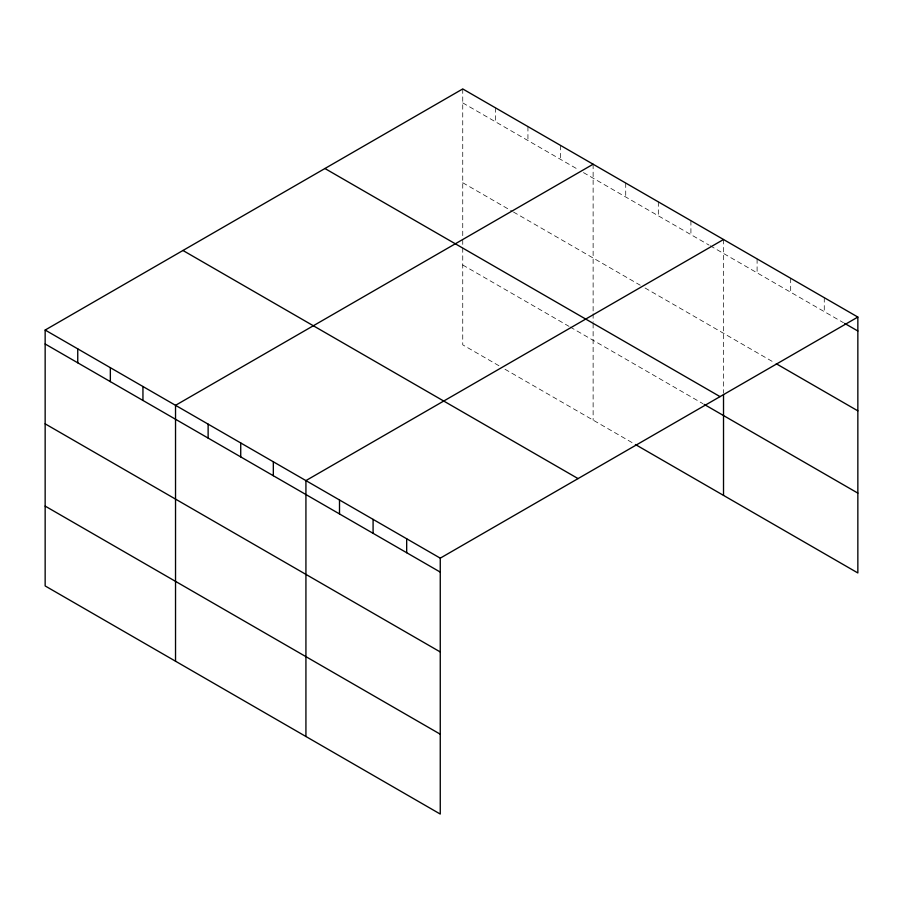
<?xml version="1.0" encoding="UTF-8"?>
<svg xmlns="http://www.w3.org/2000/svg" width="903" height="903" viewBox="0 0 903 903"><rect width="100%" height="100%" fill="white"/><g stroke="black" fill="none" stroke-linecap="round" stroke-linejoin="round"><path stroke-width="0.68" stroke-dasharray="4.51 3.39" d="M462.742 102.897L578.642 169.809M583.473 172.597L709.024 245.085M710.232 245.785L843.458 322.698M462.742 182.733L512.238 211.313M513.446 212.013L640.216 285.201M645.035 287.989L773.894 362.374M462.742 264.997L568.98 326.333M570.188 327.033L702.985 403.709M498.964 365.749L462.742 344.844L462.742 246.869M504.991 369.237L634.177 443.813M824.27 297.674L824.27 311.614M790.678 278.282L790.678 292.233M757.098 258.89L757.098 272.841M723.517 239.509L723.517 393.245M690.919 220.682L690.919 234.633M658.321 201.866L658.321 215.817M625.723 183.049L625.723 196.989M593.124 164.233L593.124 312.393M593.124 313.781L593.124 322.157M593.124 323.545L593.124 420.121M560.526 145.406L560.526 159.357M527.939 126.589L527.939 140.529M495.341 107.773L495.341 121.713M462.742 88.945L462.742 238.505M462.742 239.905L462.742 245.481"/><path stroke-width="1.35" d="M45.15 330.046L440.258 558.156L440.258 814.054L45.15 585.934L45.15 330.046L462.742 88.945L857.85 317.066L857.85 572.953L635.385 444.513M593.124 164.233L175.532 405.323L175.532 661.21M723.517 239.509L305.925 480.599L305.925 736.487M440.258 558.156L857.85 317.066M844.655 323.387L857.85 331.006M776.287 363.762L857.85 410.854M324.933 168.511L720.041 396.62M704.193 404.397L857.85 493.117M182.959 250.481L578.067 478.601M45.15 343.987L440.258 572.107M45.15 423.834L440.258 651.943M45.15 506.098L440.258 734.207M723.517 394.645L723.517 495.397M406.677 538.764L406.677 552.715M373.086 519.383L373.086 533.323M339.505 499.991L339.505 513.931M273.327 461.783L273.327 475.723M240.729 442.955L240.729 456.907M208.13 424.139L208.13 438.09M142.945 386.507L142.945 400.447M110.347 367.679L110.347 381.63M77.748 348.863L77.748 362.803"/></g></svg>
